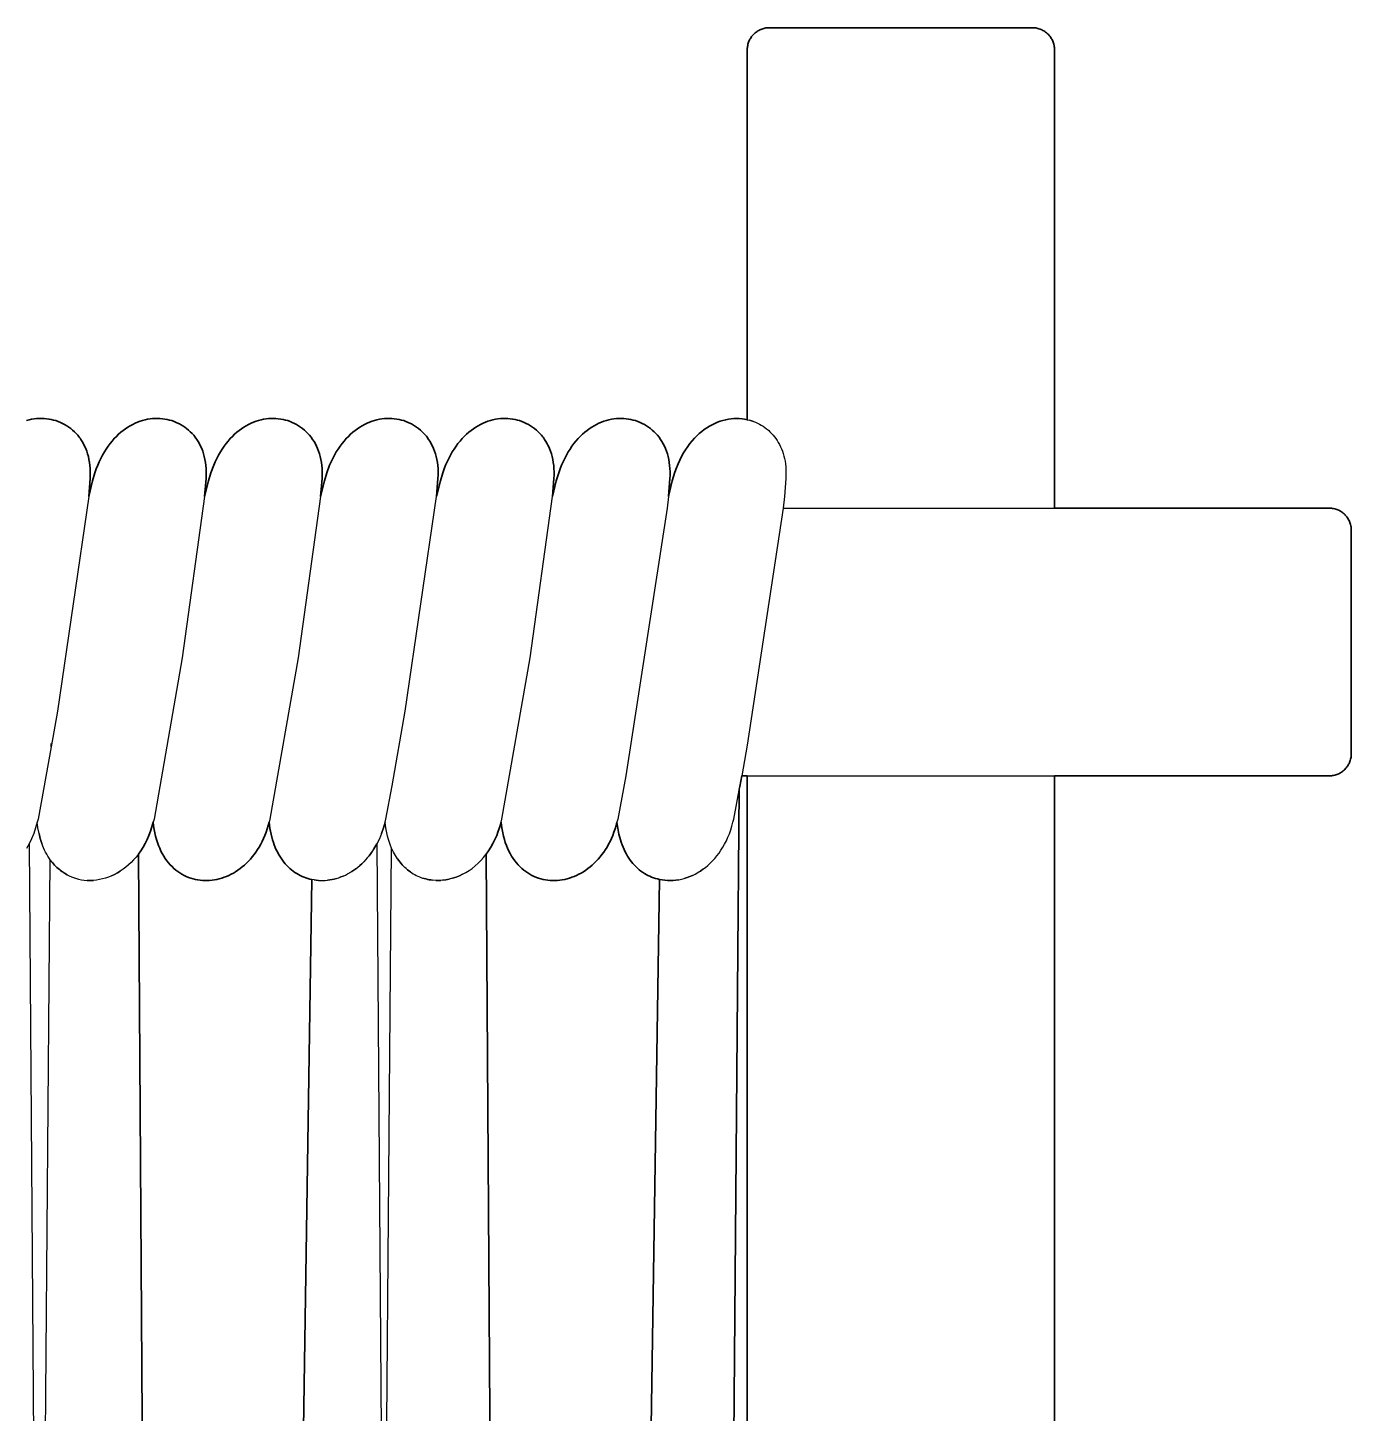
# Model space of a CAD drawing. Header units: millimetres. Extents: x 0 to 1881, y -1115 to 723.
# Drawn here: x 631.2 to 703.5, y -466.6 to -390.8 of the extents above; entities that cross this region are included whole.
import ezdxf

# ---------------------------------------------------------------- set-up
doc = ezdxf.new("R2010")
doc.units = ezdxf.units.MM
doc.layers.add('Blocks', color=7, linetype='Continuous')
doc.layers.add('Blocks$Inner', color=7, linetype='Continuous', lineweight=25, true_color=0x007f00)
doc.layers.add('Blocks$Outline', color=7, linetype='Continuous', lineweight=35, true_color=0xff3f3f)

# ---------------------------------------------------------------- blocks, each defined once
blk = doc.blocks.new('PK4 Lounge Chair Back')
at = {"layer": 'Blocks$Inner'}
for p, q in [((632.444, 684.858), (632.446, 685.033)), ((687.311, 245.103), (687.311, 683.267)), ((644.255, 680.366), (644.361, 680.74))]:
    blk.add_line(p, q, dxfattribs=at)
for points in [[(687.286, 723.216), (687.286, 723.217), (687.286, 723.219), (687.285, 723.22), (687.285, 723.221), (687.285, 723.223), (687.284, 723.225), (687.284, 723.227), (687.284, 723.227), (687.283, 723.229), (687.283, 723.232), (687.282, 723.234), (687.282, 723.236), (687.281, 723.238), (687.281, 723.238), (687.281, 723.239), (687.281, 723.24), (687.28, 723.242), (687.28, 723.244), (687.28, 723.245), (687.273, 723.274), (687.256, 723.331), (687.237, 723.387), (687.215, 723.442), (687.191, 723.495), (687.164, 723.548), (687.135, 723.598), (687.104, 723.647), (687.07, 723.694), (687.034, 723.74), (686.996, 723.784), (686.956, 723.826), (686.914, 723.866), (686.87, 723.904), (686.825, 723.94), (686.777, 723.974), (686.728, 724.005), (686.678, 724.034), (686.625, 724.061), (686.572, 724.085), (686.517, 724.107), (686.461, 724.126), (686.404, 724.143), (686.346, 724.156), (686.286, 724.167), (686.226, 724.175), (686.165, 724.179), (686.103, 724.181), (671.714, 724.181), (671.652, 724.179), (671.591, 724.175), (671.531, 724.167), (671.472, 724.156), (671.413, 724.143), (671.356, 724.126), (671.3, 724.107), (671.245, 724.085), (671.192, 724.061), (671.14, 724.035), (671.089, 724.005), (671.04, 723.974), (670.993, 723.94), (670.947, 723.904), (670.903, 723.866), (670.861, 723.826), (670.821, 723.784), (670.783, 723.74), (670.747, 723.694), (670.713, 723.647), (670.682, 723.598), (670.653, 723.548), (670.626, 723.495), (670.601, 723.442), (670.58, 723.387), (670.561, 723.331), (670.545, 723.274), (670.531, 723.216), (670.52, 723.156), (670.513, 723.096), (670.508, 723.035), (670.506, 722.973), (670.506, 702.746), (670.621, 702.718), (670.735, 702.685), (670.847, 702.647), (670.957, 702.604), (671.065, 702.556), (671.171, 702.503), (671.274, 702.446), (671.375, 702.383), (671.473, 702.316), (671.568, 702.244), (671.66, 702.167), (671.749, 702.085), (671.834, 701.999), (671.916, 701.908), (671.995, 701.813), (672.069, 701.713), (672.14, 701.609), (672.206, 701.499), (672.269, 701.386)], [(672.471, 697.911), (687.311, 697.911), (687.311, 722.973), (687.309, 723.035), (687.305, 723.096), (687.297, 723.156), (687.286, 723.216), (687.286, 723.218), (687.286, 723.219)], [(634.491, 698.55), (634.571, 699.527), (634.579, 699.712), (634.58, 699.893), (634.573, 700.069), (634.558, 700.24), (634.537, 700.406), (634.508, 700.568), (634.473, 700.724), (634.432, 700.874), (634.384, 701.02), (634.33, 701.161), (634.27, 701.296), (634.205, 701.426), (634.134, 701.55), (634.097, 701.61), (634.058, 701.669), (634.018, 701.726), (633.977, 701.782), (633.935, 701.837), (633.892, 701.89), (633.802, 701.993), (633.707, 702.089), (633.609, 702.18), (633.506, 702.265), (633.4, 702.344), (633.29, 702.417), (633.177, 702.484), (633.061, 702.545), (632.942, 702.6), (632.82, 702.649), (632.696, 702.692), (632.57, 702.728), (632.442, 702.758), (632.312, 702.782), (632.181, 702.8), (632.048, 702.81), (631.914, 702.815), (631.779, 702.812), (631.643, 702.803), (631.507, 702.788), (631.371, 702.765), (631.234, 702.736), (631.098, 702.7)], [(640.831, 698.55), (640.912, 699.527), (640.92, 699.712), (640.921, 699.893), (640.913, 700.069), (640.899, 700.24), (640.878, 700.406), (640.849, 700.568), (640.814, 700.724), (640.773, 700.874), (640.725, 701.02), (640.671, 701.161), (640.611, 701.296), (640.546, 701.426), (640.475, 701.55), (640.399, 701.669), (640.359, 701.726), (640.318, 701.782), (640.276, 701.837), (640.233, 701.89), (640.142, 701.993), (640.048, 702.089), (639.95, 702.18), (639.847, 702.265), (639.741, 702.344), (639.631, 702.417), (639.518, 702.484), (639.46, 702.515), (639.401, 702.545), (639.283, 702.6), (639.161, 702.649), (639.037, 702.692), (638.912, 702.728), (638.783, 702.758), (638.653, 702.782), (638.522, 702.8), (638.389, 702.81), (638.255, 702.815), (638.12, 702.812), (637.984, 702.803), (637.848, 702.788), (637.712, 702.765), (637.575, 702.736), (637.439, 702.7), (637.303, 702.657), (637.167, 702.607), (637.033, 702.55), (636.899, 702.486), (636.767, 702.414), (636.636, 702.336), (636.507, 702.25), (636.379, 702.157), (636.254, 702.056), (636.13, 701.948), (636.01, 701.833), (635.892, 701.71), (635.777, 701.579), (635.665, 701.441), (635.556, 701.295), (635.451, 701.141), (635.35, 700.979), (635.252, 700.81), (635.159, 700.632), (635.071, 700.447), (634.987, 700.253), (634.907, 700.052), (634.833, 699.842), (634.701, 699.397), (634.491, 698.55), (632.782, 686.81), (632.444, 684.858), (631.724, 680.892), (631.679, 680.74), (631.589, 680.419), (631.483, 680.115)], [(647.172, 698.55), (647.253, 699.527), (647.261, 699.712), (647.262, 699.893), (647.254, 700.069), (647.24, 700.24), (647.219, 700.406), (647.19, 700.568), (647.155, 700.724), (647.113, 700.874), (647.066, 701.02), (647.012, 701.161), (646.952, 701.296), (646.887, 701.426), (646.816, 701.55), (646.74, 701.669), (646.659, 701.782), (646.574, 701.89), (646.484, 701.993), (646.389, 702.089), (646.29, 702.18), (646.188, 702.265), (646.081, 702.344), (645.972, 702.417), (645.859, 702.484), (645.743, 702.545), (645.624, 702.6), (645.502, 702.649), (645.378, 702.692), (645.252, 702.728), (645.124, 702.758), (644.994, 702.782), (644.862, 702.8), (644.73, 702.81), (644.596, 702.815), (644.461, 702.812), (644.325, 702.803), (644.189, 702.788), (644.053, 702.765), (643.916, 702.736), (643.78, 702.7), (643.644, 702.657), (643.509, 702.607), (643.374, 702.55), (643.24, 702.486), (643.108, 702.414), (642.977, 702.336), (642.847, 702.25), (642.72, 702.157), (642.595, 702.056), (642.471, 701.948), (642.35, 701.833), (642.233, 701.71), (642.118, 701.579), (642.006, 701.441), (641.897, 701.295), (641.792, 701.141), (641.691, 700.979), (641.593, 700.81), (641.5, 700.632), (641.412, 700.447), (641.328, 700.253), (641.174, 699.842), (641.042, 699.397), (640.831, 698.55), (639.605, 689.716), (638.065, 680.892), (638.02, 680.74)], [(650.506, 680.115), (650.612, 680.419), (650.702, 680.74), (650.747, 680.892), (651.087, 682.728), (651.804, 686.81), (653.513, 698.55), (653.594, 699.527), (653.602, 699.712), (653.602, 699.893), (653.595, 700.069), (653.581, 700.24), (653.559, 700.406), (653.531, 700.568), (653.496, 700.724), (653.454, 700.874), (653.407, 701.02), (653.353, 701.161), (653.293, 701.296), (653.227, 701.426), (653.157, 701.55), (653.081, 701.669), (653, 701.782), (652.958, 701.837), (652.914, 701.89), (652.824, 701.993), (652.73, 702.089), (652.631, 702.18), (652.529, 702.265), (652.422, 702.344), (652.312, 702.417), (652.2, 702.484), (652.142, 702.515), (652.083, 702.545), (651.965, 702.6), (651.843, 702.649), (651.719, 702.692), (651.593, 702.728), (651.465, 702.758), (651.335, 702.782), (651.203, 702.8), (651.07, 702.81), (650.936, 702.815), (650.802, 702.812), (650.666, 702.803), (650.53, 702.788), (650.393, 702.765), (650.257, 702.736), (650.121, 702.7), (649.985, 702.657), (649.849, 702.607), (649.715, 702.55), (649.581, 702.486), (649.449, 702.414), (649.318, 702.336), (649.188, 702.25), (649.061, 702.157), (648.935, 702.056), (648.812, 701.948), (648.691, 701.833), (648.574, 701.71), (648.458, 701.579), (648.347, 701.441), (648.238, 701.295), (648.133, 701.141), (648.032, 700.979), (647.934, 700.81), (647.841, 700.632), (647.752, 700.447), (647.668, 700.253), (647.515, 699.842), (647.382, 699.397), (647.172, 698.55), (645.946, 689.716), (644.406, 680.892), (644.361, 680.74), (644.405, 680.399), (644.466, 680.076), (644.545, 679.774)], [(657.042, 680.74), (657.088, 680.892), (658.628, 689.716), (659.854, 698.55), (659.935, 699.527), (659.943, 699.712), (659.943, 699.893), (659.936, 700.069), (659.922, 700.24), (659.9, 700.406), (659.872, 700.568), (659.837, 700.724), (659.795, 700.874), (659.747, 701.02), (659.694, 701.161), (659.634, 701.296), (659.602, 701.361), (659.568, 701.426), (659.498, 701.55), (659.46, 701.61), (659.422, 701.669), (659.382, 701.726), (659.341, 701.782), (659.299, 701.837), (659.255, 701.89), (659.165, 701.993), (659.071, 702.089), (658.972, 702.18), (658.87, 702.265), (658.763, 702.344), (658.653, 702.417), (658.54, 702.484), (658.424, 702.545), (658.305, 702.6), (658.184, 702.649), (658.06, 702.692), (657.934, 702.728), (657.806, 702.758), (657.676, 702.782), (657.544, 702.8), (657.411, 702.81), (657.277, 702.815), (657.142, 702.812), (657.007, 702.803), (656.871, 702.788), (656.734, 702.765), (656.598, 702.736), (656.461, 702.7), (656.326, 702.657), (656.19, 702.607), (656.056, 702.55), (655.922, 702.486), (655.789, 702.414), (655.659, 702.336), (655.529, 702.25), (655.402, 702.157), (655.276, 702.056), (655.153, 701.948), (655.032, 701.833), (654.914, 701.71), (654.799, 701.579), (654.687, 701.441), (654.579, 701.295), (654.474, 701.141), (654.372, 700.979), (654.275, 700.81), (654.182, 700.632), (654.093, 700.447), (654.009, 700.253), (653.93, 700.052), (653.856, 699.842), (653.723, 699.397), (653.513, 698.55)], [(666.195, 698.55), (666.276, 699.527), (666.284, 699.712), (666.284, 699.893), (666.277, 700.069), (666.263, 700.24), (666.241, 700.406), (666.213, 700.568), (666.178, 700.724), (666.136, 700.874), (666.088, 701.02), (666.035, 701.161), (665.975, 701.296), (665.909, 701.426), (665.839, 701.55), (665.763, 701.669), (665.682, 701.782), (665.596, 701.89), (665.506, 701.993), (665.412, 702.089), (665.313, 702.18), (665.21, 702.265), (665.104, 702.344), (664.994, 702.417), (664.881, 702.484), (664.765, 702.545), (664.646, 702.6), (664.525, 702.649), (664.401, 702.692), (664.275, 702.728), (664.146, 702.758), (664.016, 702.782), (663.885, 702.8), (663.752, 702.81), (663.618, 702.815), (663.483, 702.812), (663.348, 702.803), (663.212, 702.788), (663.075, 702.765), (662.939, 702.736), (662.802, 702.7), (662.666, 702.657), (662.531, 702.607), (662.396, 702.55), (662.263, 702.486), (662.13, 702.414), (661.999, 702.336), (661.87, 702.25), (661.743, 702.157), (661.617, 702.056), (661.494, 701.948), (661.373, 701.833), (661.255, 701.71), (661.14, 701.579), (661.028, 701.441), (660.919, 701.295), (660.814, 701.141), (660.713, 700.979), (660.616, 700.81), (660.523, 700.632), (660.434, 700.447), (660.35, 700.253), (660.271, 700.052), (660.197, 699.842), (660.064, 699.397), (659.854, 698.55)], [(670.506, 702.746), (670.364, 702.772), (670.22, 702.792), (670.073, 702.803), (669.926, 702.807), (669.777, 702.802), (669.628, 702.79), (669.479, 702.769), (669.329, 702.741), (669.179, 702.704), (669.03, 702.659), (668.881, 702.605), (668.733, 702.543), (668.586, 702.472), (668.441, 702.393), (668.298, 702.305), (668.156, 702.208), (668.017, 702.102), (667.881, 701.987), (667.747, 701.863), (667.617, 701.73), (667.49, 701.589), (667.367, 701.437), (667.248, 701.276), (667.133, 701.106), (667.023, 700.927), (666.918, 700.738), (666.818, 700.539), (666.724, 700.33), (666.635, 700.112), (666.552, 699.884), (666.475, 699.646), (666.405, 699.397), (666.195, 698.55), (666.13, 697.911), (663.866, 683.267), (663.429, 680.892), (663.383, 680.74), (663.333, 680.55), (663.277, 680.366), (663.216, 680.187), (663.15, 680.014), (663.079, 679.846)], [(670.847, 702.647), (670.735, 702.685), (670.621, 702.718)], [(671.995, 701.813), (672.069, 701.713), (672.14, 701.609), (672.206, 701.5), (672.269, 701.386), (672.327, 701.268), (672.38, 701.146), (672.428, 701.02), (672.472, 700.889), (672.51, 700.754), (672.543, 700.615), (672.571, 700.472), (672.593, 700.324), (672.61, 700.173), (672.621, 700.017), (672.625, 699.858), (672.624, 699.694), (672.616, 699.527), (672.536, 698.55), (672.471, 697.911), (670.506, 684.954), (670.207, 683.267)], [(666.76, 677.589), (666.607, 677.567), (666.455, 677.552), (666.303, 677.546), (666.151, 677.548), (666.001, 677.558), (665.851, 677.577), (665.703, 677.604), (665.851, 677.577), (666.001, 677.558), (666.151, 677.548), (666.303, 677.546), (666.455, 677.552), (666.608, 677.567), (666.76, 677.589), (666.912, 677.62), (667.064, 677.659), (667.214, 677.706), (667.364, 677.761), (667.512, 677.825), (667.658, 677.896), (667.803, 677.975), (667.944, 678.063), (668.084, 678.158), (668.221, 678.261), (668.354, 678.372), (668.484, 678.491), (668.61, 678.618), (668.732, 678.753), (668.849, 678.895), (668.962, 679.045), (669.07, 679.203), (669.173, 679.369), (669.271, 679.542), (669.363, 679.723), (669.448, 679.911), (669.527, 680.107), (669.6, 680.311), (669.666, 680.522), (669.724, 680.74), (669.77, 680.892), (670.101, 682.685), (670.207, 683.267), (687.311, 683.267), (702.332, 683.267), (702.394, 683.269), (702.455, 683.273), (702.515, 683.281), (702.545, 683.286), (702.575, 683.292), (702.633, 683.305), (702.69, 683.322), (702.746, 683.341), (702.801, 683.362), (702.854, 683.387), (702.907, 683.413), (702.957, 683.443), (703.006, 683.474), (703.054, 683.508), (703.077, 683.526), (703.099, 683.544), (703.143, 683.582), (703.185, 683.622), (703.225, 683.664), (703.263, 683.708), (703.299, 683.753), (703.333, 683.801), (703.364, 683.85), (703.393, 683.9), (703.42, 683.952), (703.433, 683.979), (703.444, 684.006), (703.466, 684.061), (703.485, 684.117), (703.502, 684.174), (703.515, 684.232), (703.526, 684.292), (703.534, 684.352), (703.538, 684.413), (703.54, 684.475), (703.54, 696.704), (703.538, 696.766), (703.534, 696.827), (703.526, 696.887), (703.521, 696.917), (703.515, 696.946), (703.501, 697.005), (703.485, 697.062), (703.466, 697.118), (703.445, 697.173), (703.42, 697.226), (703.414, 697.239), (703.407, 697.253), (703.405, 697.255), (703.405, 697.257), (703.404, 697.259), (703.403, 697.261), (703.401, 697.264), (703.4, 697.265), (703.399, 697.268), (703.398, 697.27), (703.397, 697.272), (703.395, 697.275), (703.393, 697.278), (703.364, 697.329), (703.333, 697.378), (703.299, 697.425), (703.263, 697.471), (703.225, 697.515), (703.205, 697.536), (703.185, 697.557), (703.143, 697.597), (703.099, 697.635), (703.077, 697.653), (703.054, 697.671), (703.006, 697.705), (702.957, 697.736), (702.906, 697.765), (702.854, 697.792), (702.801, 697.816), (702.746, 697.838), (702.69, 697.857), (702.633, 697.873), (702.575, 697.887), (702.515, 697.897), (702.455, 697.905), (702.394, 697.91), (702.332, 697.911), (687.311, 697.911)], [(670.506, 683.267), (670.506, 381.577), (670.506, 381.396), (670.506, 359.599), (670.506, 245.103), (669.596, 245.103), (669.533, 245.103), (668.995, 237.959), (668.6, 234.813), (668.12, 232.076)], [(667.144, 271.84), (666.27, 274.539), (665.476, 276.687), (666.858, 359.599), (667.009, 368.658), (667.221, 381.396), (667.224, 381.577), (667.954, 425.42), (670.074, 682.55)], [(632.507, 678.53), (632.628, 678.392), (632.755, 678.265), (632.82, 678.205), (632.887, 678.148), (632.954, 678.094), (633.024, 678.042), (633.094, 677.993), (633.165, 677.947), (633.311, 677.861), (633.165, 677.947), (633.024, 678.042), (632.887, 678.148), (632.755, 678.265), (632.628, 678.392), (632.507, 678.53), (632.392, 678.678), (632.325, 678.775), (632.259, 678.877), (632.197, 678.983), (632.137, 679.093), (632.08, 679.207), (632.027, 679.325), (631.929, 679.574), (631.845, 679.84), (631.775, 680.123), (631.719, 680.423), (631.679, 680.74), (631.589, 680.419), (631.483, 680.115), (631.363, 679.828), (631.229, 679.557), (631.084, 679.304)], [(639.259, 678.118), (639.154, 678.207), (639.052, 678.303), (638.953, 678.405), (638.858, 678.514), (638.767, 678.629), (638.68, 678.751), (638.597, 678.88), (638.519, 679.015), (638.445, 679.158), (638.376, 679.306), (638.312, 679.462), (638.253, 679.624), (638.2, 679.793), (638.152, 679.969), (638.109, 680.151), (638.073, 680.341), (638.043, 680.537), (638.02, 680.74), (637.95, 680.484), (637.87, 680.239), (637.782, 680.005), (637.683, 679.781), (637.577, 679.567), (637.462, 679.364), (637.339, 679.171), (637.21, 678.989), (637.083, 678.827), (636.95, 678.675), (636.813, 678.533)], [(638.043, 680.537), (638.073, 680.341), (638.11, 680.151), (638.151, 679.969)], [(645.408, 678.285), (645.495, 678.204), (645.584, 678.128), (645.495, 678.204), (645.408, 678.285), (645.323, 678.371), (645.241, 678.461), (645.162, 678.557), (645.085, 678.656), (645.012, 678.761), (644.941, 678.871), (644.874, 678.985), (644.811, 679.105), (644.75, 679.229), (644.693, 679.358), (644.64, 679.492), (644.591, 679.631), (644.545, 679.774), (644.466, 680.077), (644.405, 680.398), (644.361, 680.74), (644.31, 680.55), (644.254, 680.366), (644.193, 680.187), (644.127, 680.014), (644.056, 679.846), (643.98, 679.684), (643.9, 679.528), (643.815, 679.378), (643.726, 679.233), (643.633, 679.094), (643.537, 678.961), (643.436, 678.834), (643.333, 678.713), (643.226, 678.598), (643.116, 678.488), (643.004, 678.384), (642.889, 678.287), (642.771, 678.195), (642.651, 678.109), (642.529, 678.029), (642.405, 677.955), (642.279, 677.887), (642.152, 677.826), (642.024, 677.77), (641.894, 677.72), (641.764, 677.677), (641.633, 677.639), (641.502, 677.608), (641.37, 677.583), (641.238, 677.564), (641.106, 677.551), (640.974, 677.544), (640.842, 677.544), (640.712, 677.55), (640.581, 677.562), (640.453, 677.581), (640.325, 677.606), (640.198, 677.637), (640.074, 677.675), (639.951, 677.719), (639.829, 677.769), (639.71, 677.826), (639.594, 677.889), (639.479, 677.959), (639.368, 678.035), (639.26, 678.118), (639.154, 678.207), (639.052, 678.303), (638.953, 678.405), (638.858, 678.514), (638.767, 678.629), (638.68, 678.751), (638.597, 678.88), (638.518, 679.016), (638.445, 679.158)], [(651.266, 678.907), (651.157, 679.102), (651.058, 679.31), (650.994, 679.465), (650.935, 679.627), (650.881, 679.795), (650.833, 679.97), (650.791, 680.152), (650.755, 680.341), (650.725, 680.537), (650.702, 680.74), (650.612, 680.419), (650.506, 680.115), (650.386, 679.828), (650.252, 679.557), (650.173, 679.415), (650.091, 679.279), (649.916, 679.021), (649.824, 678.899), (649.729, 678.783), (649.631, 678.672), (649.53, 678.566), (649.427, 678.465), (649.321, 678.369)], [(658.282, 678.118), (658.177, 678.207), (658.075, 678.303), (657.976, 678.405), (657.881, 678.514), (657.79, 678.629), (657.703, 678.751), (657.62, 678.88), (657.541, 679.015), (657.467, 679.158), (657.398, 679.306), (657.334, 679.462), (657.276, 679.624), (657.222, 679.793), (657.174, 679.969), (657.132, 680.151), (657.096, 680.341), (657.066, 680.537), (657.042, 680.74), (656.973, 680.484), (656.893, 680.239), (656.804, 680.005), (656.706, 679.781), (656.599, 679.567), (656.484, 679.364), (656.362, 679.171), (656.232, 678.989), (658.173, 381.577)], [(657.066, 680.537), (657.096, 680.341), (657.132, 680.151), (657.174, 679.969)], [(663.567, 679.778), (663.612, 679.635), (663.661, 679.497), (663.714, 679.363), (663.77, 679.234), (663.83, 679.111), (663.77, 679.234), (663.714, 679.363), (663.661, 679.497), (663.567, 679.778), (663.489, 680.079), (663.427, 680.4), (663.383, 680.74), (663.333, 680.55), (663.277, 680.366), (663.216, 680.187), (663.15, 680.014)], [(631.775, 680.123), (631.845, 679.84), (631.929, 679.574)], [(643.815, 679.378), (643.9, 679.528), (643.98, 679.684), (644.056, 679.846)], [(662.838, 679.378), (662.922, 679.528), (663.003, 679.684), (663.079, 679.846), (663.003, 679.684), (662.923, 679.528), (662.838, 679.378), (662.749, 679.233), (662.656, 679.094), (662.559, 678.961), (662.459, 678.834), (662.356, 678.713), (662.249, 678.598), (662.139, 678.488), (662.026, 678.384), (661.911, 678.287), (661.793, 678.195), (661.673, 678.109), (661.552, 678.029), (661.428, 677.955), (661.302, 677.887), (661.175, 677.826), (661.047, 677.77), (660.917, 677.72)], [(631.229, 679.557), (631.774, 604.492), (632.392, 678.678), (632.325, 678.776), (632.259, 678.877)], [(639.294, 359.599), (639.151, 381.577), (637.21, 678.989)], [(649.729, 678.783), (649.824, 678.899), (649.916, 679.021), (650.005, 679.147), (650.091, 679.279), (650.252, 679.557), (650.628, 627.723), (648.932, 424.514), (648.216, 381.577), (647.85, 359.599), (646.439, 274.912)], [(642.889, 678.287), (643.004, 678.384), (643.116, 678.488), (643.226, 678.598), (643.333, 678.713), (643.437, 678.834), (643.537, 678.961)], [(656.603, 245.103), (652.592, 359.599), (652.555, 362.011), (652.421, 380.49), (652.413, 381.577), (650.628, 627.723), (651.058, 679.31)], [(651.855, 678.195), (651.93, 678.132), (652.006, 678.073), (652.083, 678.016), (652.006, 678.072), (651.93, 678.132), (651.855, 678.195), (651.783, 678.261), (651.711, 678.33), (651.642, 678.403), (651.575, 678.478), (651.509, 678.558), (651.445, 678.64), (651.383, 678.726), (651.266, 678.907), (651.211, 679.003), (651.158, 679.102)], [(654.942, 677.884), (655.119, 677.981), (655.292, 678.089), (655.462, 678.21), (655.627, 678.342), (655.787, 678.486), (655.942, 678.642), (656.09, 678.809), (656.232, 678.989)], [(660.524, 677.608), (660.656, 677.639), (660.787, 677.677), (660.917, 677.72), (660.787, 677.677), (660.656, 677.639), (660.524, 677.608), (660.392, 677.583), (660.26, 677.564), (660.128, 677.551), (659.996, 677.544), (659.865, 677.544), (659.734, 677.55), (659.604, 677.562), (659.475, 677.581), (659.348, 677.606), (659.221, 677.637), (659.096, 677.675), (658.973, 677.719), (658.852, 677.769), (658.733, 677.826), (658.616, 677.889), (658.502, 677.959), (658.391, 678.035), (658.282, 678.118), (658.177, 678.207), (658.075, 678.303), (657.976, 678.405), (657.881, 678.514), (657.789, 678.629), (657.703, 678.751), (657.62, 678.88), (657.541, 679.016)], [(664.423, 678.292), (664.51, 678.212), (664.599, 678.135), (664.51, 678.212), (664.423, 678.292), (664.339, 678.378), (664.258, 678.468), (664.179, 678.564), (664.103, 678.664), (664.03, 678.768), (663.96, 678.878), (663.894, 678.992), (663.83, 679.111)], [(637.083, 678.827), (636.95, 678.675), (636.813, 678.533), (636.671, 678.399), (636.525, 678.276), (636.375, 678.162), (636.221, 678.057), (636.065, 677.962), (635.906, 677.877), (635.745, 677.802), (635.581, 677.736), (635.416, 677.68), (635.25, 677.634), (635.084, 677.598), (634.917, 677.571), (634.75, 677.555), (634.583, 677.548), (634.417, 677.552)], [(642.529, 678.029), (642.651, 678.109), (642.771, 678.195)], [(648.408, 677.79), (648.527, 677.844), (648.645, 677.903), (648.762, 677.968), (648.877, 678.038), (648.991, 678.113), (649.103, 678.193), (648.991, 678.113), (648.878, 678.038), (648.762, 677.968)], [(649.103, 678.193), (649.213, 678.278), (649.321, 678.369), (649.427, 678.465), (649.53, 678.566)], [(651.383, 678.726), (651.509, 678.558), (651.575, 678.479), (651.642, 678.403), (651.783, 678.261)], [(661.552, 678.029), (661.674, 678.109), (661.794, 678.195), (661.911, 678.287), (662.026, 678.384), (662.139, 678.488), (662.249, 678.598), (662.356, 678.713)], [(664.179, 678.564), (664.258, 678.469), (664.339, 678.378)], [(664.69, 678.064), (664.784, 677.997), (664.879, 677.935), (664.784, 677.997), (664.69, 678.064), (664.599, 678.135)], [(668.084, 678.158), (667.944, 678.063), (667.803, 677.976)], [(633.311, 677.861), (633.46, 677.786), (633.614, 677.722), (633.77, 677.667), (633.929, 677.623), (634.09, 677.589), (634.253, 677.566), (634.417, 677.552), (634.583, 677.548), (634.75, 677.555)], [(633.614, 677.722), (633.691, 677.693), (633.77, 677.667)], [(635.745, 677.802), (635.906, 677.877), (636.065, 677.962), (636.221, 678.057)], [(639.151, 381.577), (642.303, 381.577), (643.135, 443.355), (646.695, 677.6)], [(639.829, 677.769), (639.951, 677.719), (640.074, 677.675)], [(640.974, 677.544), (641.105, 677.551), (641.238, 677.564), (641.37, 677.583)], [(641.502, 677.608), (641.633, 677.639), (641.764, 677.677), (641.894, 677.72)], [(646.815, 677.578), (646.936, 677.562), (647.058, 677.551), (646.936, 677.562), (646.815, 677.578), (646.695, 677.6), (646.587, 677.625), (646.479, 677.654), (646.373, 677.688), (646.269, 677.727), (646.166, 677.77), (646.064, 677.818), (645.964, 677.871), (645.866, 677.928), (645.77, 677.99), (645.676, 678.057), (645.584, 678.128)], [(646.064, 677.818), (646.166, 677.77), (646.269, 677.727)], [(647.058, 677.551), (647.181, 677.546), (647.304, 677.546), (647.427, 677.551), (647.551, 677.562), (647.674, 677.579), (647.798, 677.601), (647.921, 677.628), (648.043, 677.66), (647.921, 677.628), (647.798, 677.601), (647.674, 677.579), (647.551, 677.562)], [(648.043, 677.66), (648.166, 677.698), (648.287, 677.742), (648.408, 677.79), (648.287, 677.742), (648.165, 677.698)], [(652.083, 678.016), (652.162, 677.963), (652.242, 677.913), (652.324, 677.867), (652.407, 677.823), (652.49, 677.783), (652.575, 677.746), (652.661, 677.712), (652.748, 677.682), (652.836, 677.654), (652.924, 677.63), (653.013, 677.609), (653.103, 677.591), (653.194, 677.576), (653.285, 677.565)], [(652.242, 677.913), (652.324, 677.867), (652.406, 677.823)], [(653.839, 677.56), (654.025, 677.584), (654.211, 677.619), (654.025, 677.583), (653.932, 677.57), (653.839, 677.56), (653.746, 677.553), (653.653, 677.549), (653.469, 677.551), (653.285, 677.565), (653.194, 677.576), (653.103, 677.591), (652.924, 677.63), (652.748, 677.682)], [(653.469, 677.551), (653.653, 677.549), (653.746, 677.553)], [(654.396, 677.667), (654.58, 677.728), (654.762, 677.8), (654.942, 677.884), (654.763, 677.8), (654.58, 677.727), (654.396, 677.667), (654.211, 677.619)], [(658.502, 677.959), (658.616, 677.889), (658.733, 677.826)], [(658.852, 677.769), (658.973, 677.719), (659.096, 677.675)], [(659.996, 677.544), (660.128, 677.551), (660.26, 677.564), (660.392, 677.583)], [(661.312, 381.577), (662.157, 444.261), (665.703, 677.604), (665.595, 677.629), (665.489, 677.659), (665.383, 677.694), (665.279, 677.733), (665.177, 677.776), (665.076, 677.825), (664.976, 677.877), (664.879, 677.935)], [(665.177, 677.776), (665.279, 677.733), (665.383, 677.694)], [(667.512, 677.825), (667.364, 677.762), (667.214, 677.706), (667.064, 677.659)]]:
    blk.add_lwpolyline(points, dxfattribs=at)
at = {"layer": 'Blocks$Outline'}
for points in [[(687.285, 723.219), (687.285, 723.22), (687.285, 723.221), (687.285, 723.223), (687.284, 723.225), (687.284, 723.227), (687.284, 723.227), (687.283, 723.229), (687.283, 723.232), (687.282, 723.234), (687.282, 723.236), (687.281, 723.238), (687.281, 723.238), (687.281, 723.239), (687.281, 723.24), (687.28, 723.242), (687.28, 723.244), (687.28, 723.245), (687.273, 723.274), (687.256, 723.331), (687.237, 723.387), (687.215, 723.442), (687.191, 723.495), (687.164, 723.548), (687.135, 723.598), (687.104, 723.647), (687.07, 723.694), (687.034, 723.74), (686.996, 723.784), (686.956, 723.826), (686.914, 723.866), (686.87, 723.904), (686.825, 723.94), (686.777, 723.974), (686.728, 724.005), (686.678, 724.034), (686.625, 724.061), (686.572, 724.085), (686.517, 724.107), (686.461, 724.126), (686.404, 724.143), (686.346, 724.156), (686.286, 724.167), (686.226, 724.175), (686.165, 724.179), (686.103, 724.181), (671.714, 724.181), (671.652, 724.179), (671.591, 724.175), (671.531, 724.167), (671.472, 724.156), (671.413, 724.143), (671.356, 724.126), (671.3, 724.107), (671.245, 724.085), (671.192, 724.061), (671.14, 724.035), (671.089, 724.005), (671.04, 723.974), (670.993, 723.94), (670.947, 723.904), (670.903, 723.866), (670.861, 723.826), (670.821, 723.784), (670.783, 723.74), (670.747, 723.694), (670.713, 723.647), (670.682, 723.598), (670.653, 723.548), (670.626, 723.495), (670.601, 723.442), (670.58, 723.387), (670.561, 723.331), (670.545, 723.274), (670.531, 723.216), (670.52, 723.156), (670.513, 723.096), (670.508, 723.035), (670.506, 722.973), (670.506, 702.746)], [(687.311, 697.911), (687.311, 722.973), (687.309, 723.035), (687.305, 723.096), (687.297, 723.156), (687.286, 723.216), (687.286, 723.218), (687.285, 723.219)], [(634.491, 698.55), (634.571, 699.527), (634.579, 699.712), (634.58, 699.893), (634.573, 700.069), (634.558, 700.24), (634.537, 700.406), (634.508, 700.568), (634.473, 700.724), (634.432, 700.874), (634.384, 701.02), (634.33, 701.161), (634.27, 701.296), (634.205, 701.426), (634.134, 701.55), (634.097, 701.61), (634.058, 701.669), (634.018, 701.726), (633.977, 701.782), (633.935, 701.837), (633.892, 701.89), (633.802, 701.993), (633.707, 702.089), (633.609, 702.18), (633.506, 702.265), (633.4, 702.344), (633.29, 702.417), (633.177, 702.484), (633.061, 702.545), (632.942, 702.6), (632.82, 702.649), (632.696, 702.692), (632.57, 702.728), (632.442, 702.758), (632.312, 702.782), (632.181, 702.8), (632.048, 702.81), (631.914, 702.815), (631.779, 702.812), (631.643, 702.803), (631.507, 702.788), (631.371, 702.765), (631.234, 702.736), (631.098, 702.7)], [(640.831, 698.55), (640.912, 699.527), (640.92, 699.712), (640.921, 699.893), (640.913, 700.069), (640.899, 700.24), (640.878, 700.406), (640.849, 700.568), (640.814, 700.724), (640.773, 700.874), (640.725, 701.02), (640.671, 701.161), (640.611, 701.296), (640.546, 701.426), (640.475, 701.55), (640.399, 701.669), (640.359, 701.726), (640.318, 701.782), (640.276, 701.837), (640.233, 701.89), (640.142, 701.993), (640.048, 702.089), (639.95, 702.18), (639.847, 702.265), (639.741, 702.344), (639.631, 702.417), (639.518, 702.484), (639.46, 702.515), (639.401, 702.545), (639.283, 702.6), (639.161, 702.649), (639.037, 702.692), (638.912, 702.728), (638.783, 702.758), (638.653, 702.782), (638.522, 702.8), (638.389, 702.81), (638.255, 702.815), (638.12, 702.812), (637.984, 702.803), (637.848, 702.788), (637.712, 702.765), (637.575, 702.736), (637.439, 702.7), (637.303, 702.657), (637.167, 702.607), (637.033, 702.55), (636.899, 702.486), (636.767, 702.414), (636.636, 702.336), (636.507, 702.25), (636.379, 702.157), (636.254, 702.056), (636.13, 701.948), (636.01, 701.833), (635.892, 701.71), (635.777, 701.579), (635.665, 701.441), (635.556, 701.295), (635.451, 701.141), (635.35, 700.979), (635.252, 700.81), (635.159, 700.632), (635.071, 700.447), (634.987, 700.253), (634.907, 700.052), (634.833, 699.842), (634.701, 699.397), (634.491, 698.55)], [(647.172, 698.55), (647.253, 699.527), (647.261, 699.712), (647.262, 699.893), (647.254, 700.069), (647.24, 700.24), (647.219, 700.406), (647.19, 700.568), (647.155, 700.724), (647.113, 700.874), (647.066, 701.02), (647.012, 701.161), (646.952, 701.296), (646.887, 701.426), (646.816, 701.55), (646.74, 701.669), (646.659, 701.782), (646.574, 701.89), (646.484, 701.993), (646.389, 702.089), (646.29, 702.18), (646.188, 702.265), (646.081, 702.344), (645.972, 702.417), (645.859, 702.484), (645.743, 702.545), (645.624, 702.6), (645.502, 702.649), (645.378, 702.692), (645.252, 702.728), (645.124, 702.758), (644.994, 702.782), (644.862, 702.8), (644.73, 702.81), (644.596, 702.815), (644.461, 702.812), (644.325, 702.803), (644.189, 702.788), (644.053, 702.765), (643.916, 702.736), (643.78, 702.7), (643.644, 702.657), (643.509, 702.607), (643.374, 702.55), (643.24, 702.486), (643.108, 702.414), (642.977, 702.336), (642.847, 702.25), (642.72, 702.157), (642.595, 702.056), (642.471, 701.948), (642.35, 701.833), (642.233, 701.71), (642.118, 701.579), (642.006, 701.441), (641.897, 701.295), (641.792, 701.141), (641.691, 700.979), (641.593, 700.81), (641.5, 700.632), (641.412, 700.447), (641.328, 700.253), (641.174, 699.842), (641.042, 699.397), (640.831, 698.55)], [(653.513, 698.55), (653.594, 699.527), (653.602, 699.712), (653.602, 699.893), (653.595, 700.069), (653.581, 700.24), (653.559, 700.406), (653.531, 700.568), (653.496, 700.724), (653.454, 700.874), (653.407, 701.02), (653.353, 701.161), (653.293, 701.296), (653.227, 701.426), (653.157, 701.55), (653.081, 701.669), (653, 701.782), (652.958, 701.837), (652.914, 701.89), (652.824, 701.993), (652.73, 702.089), (652.631, 702.18), (652.529, 702.265), (652.422, 702.344), (652.312, 702.417), (652.2, 702.484), (652.142, 702.515), (652.083, 702.545), (651.965, 702.6), (651.843, 702.649), (651.719, 702.692), (651.593, 702.728), (651.465, 702.758), (651.335, 702.782), (651.203, 702.8), (651.07, 702.81), (650.936, 702.815), (650.802, 702.812), (650.666, 702.803), (650.53, 702.788), (650.393, 702.765), (650.257, 702.736), (650.121, 702.7), (649.985, 702.657), (649.849, 702.607), (649.715, 702.55), (649.581, 702.486), (649.449, 702.414), (649.318, 702.336), (649.188, 702.25), (649.061, 702.157), (648.935, 702.056), (648.812, 701.948), (648.691, 701.833), (648.574, 701.71), (648.458, 701.579), (648.347, 701.441), (648.238, 701.295), (648.133, 701.141), (648.032, 700.979), (647.934, 700.81), (647.841, 700.632), (647.752, 700.447), (647.668, 700.253), (647.515, 699.842), (647.382, 699.397), (647.172, 698.55)], [(659.854, 698.55), (659.935, 699.527), (659.943, 699.712), (659.943, 699.893), (659.936, 700.069), (659.922, 700.24), (659.9, 700.406), (659.872, 700.568), (659.837, 700.724), (659.795, 700.874), (659.747, 701.02), (659.694, 701.161), (659.634, 701.296), (659.602, 701.361), (659.568, 701.426), (659.498, 701.55), (659.46, 701.61), (659.422, 701.669), (659.382, 701.726), (659.341, 701.782), (659.299, 701.837), (659.255, 701.89), (659.165, 701.993), (659.071, 702.089), (658.972, 702.18), (658.87, 702.265), (658.763, 702.344), (658.653, 702.417), (658.54, 702.484), (658.424, 702.545), (658.305, 702.6), (658.184, 702.649), (658.06, 702.692), (657.934, 702.728), (657.806, 702.758), (657.676, 702.782), (657.544, 702.8), (657.411, 702.81), (657.277, 702.815), (657.142, 702.812), (657.007, 702.803), (656.871, 702.788), (656.734, 702.765), (656.598, 702.736), (656.461, 702.7), (656.326, 702.657), (656.19, 702.607), (656.056, 702.55), (655.922, 702.486), (655.789, 702.414), (655.659, 702.336), (655.529, 702.25), (655.402, 702.157), (655.276, 702.056), (655.153, 701.948), (655.032, 701.833), (654.914, 701.71), (654.799, 701.579), (654.687, 701.441), (654.579, 701.295), (654.474, 701.141), (654.372, 700.979), (654.275, 700.81), (654.182, 700.632), (654.093, 700.447), (654.009, 700.253), (653.93, 700.052), (653.856, 699.842), (653.723, 699.397), (653.513, 698.55)], [(666.195, 698.55), (666.276, 699.527), (666.284, 699.712), (666.284, 699.893), (666.277, 700.069), (666.263, 700.24), (666.241, 700.406), (666.213, 700.568), (666.178, 700.724), (666.136, 700.874), (666.088, 701.02), (666.035, 701.161), (665.975, 701.296), (665.909, 701.426), (665.839, 701.55), (665.763, 701.669), (665.682, 701.782), (665.596, 701.89), (665.506, 701.993), (665.412, 702.089), (665.313, 702.18), (665.21, 702.265), (665.104, 702.344), (664.994, 702.417), (664.881, 702.484), (664.765, 702.545), (664.646, 702.6), (664.525, 702.649), (664.401, 702.692), (664.275, 702.728), (664.146, 702.758), (664.016, 702.782), (663.885, 702.8), (663.752, 702.81), (663.618, 702.815), (663.483, 702.812), (663.348, 702.803), (663.212, 702.788), (663.075, 702.765), (662.939, 702.736), (662.802, 702.7), (662.666, 702.657), (662.531, 702.607), (662.396, 702.55), (662.263, 702.486), (662.13, 702.414), (661.999, 702.336), (661.87, 702.25), (661.743, 702.157), (661.617, 702.056), (661.494, 701.948), (661.373, 701.833), (661.255, 701.71), (661.14, 701.579), (661.028, 701.441), (660.919, 701.295), (660.814, 701.141), (660.713, 700.979), (660.616, 700.81), (660.523, 700.632), (660.434, 700.447), (660.35, 700.253), (660.271, 700.052), (660.197, 699.842), (660.064, 699.397), (659.854, 698.55)], [(670.506, 702.746), (670.364, 702.772), (670.22, 702.792), (670.073, 702.803), (669.926, 702.807), (669.777, 702.802), (669.628, 702.79), (669.479, 702.769), (669.329, 702.741), (669.179, 702.704), (669.03, 702.659), (668.881, 702.605), (668.733, 702.543), (668.586, 702.472), (668.441, 702.393), (668.298, 702.305), (668.156, 702.208), (668.017, 702.102), (667.881, 701.987), (667.747, 701.863), (667.617, 701.73), (667.49, 701.589), (667.367, 701.437), (667.248, 701.276), (667.133, 701.106), (667.023, 700.927), (666.918, 700.738), (666.818, 700.539), (666.724, 700.33), (666.635, 700.112), (666.552, 699.884), (666.475, 699.646), (666.405, 699.397), (666.195, 698.55)], [(687.311, 683.267), (702.332, 683.267), (702.394, 683.269), (702.455, 683.273), (702.515, 683.281), (702.545, 683.286), (702.575, 683.292), (702.633, 683.305), (702.69, 683.322), (702.746, 683.341), (702.801, 683.362), (702.854, 683.387), (702.907, 683.413), (702.957, 683.443), (703.006, 683.474), (703.054, 683.508), (703.077, 683.526), (703.099, 683.544), (703.143, 683.582), (703.185, 683.622), (703.225, 683.664), (703.263, 683.708), (703.299, 683.753), (703.333, 683.801), (703.364, 683.85), (703.393, 683.9), (703.42, 683.952), (703.433, 683.979), (703.444, 684.006), (703.466, 684.061), (703.485, 684.117), (703.502, 684.174), (703.515, 684.232), (703.526, 684.292), (703.534, 684.352), (703.538, 684.413), (703.54, 684.475), (703.54, 696.704), (703.538, 696.766), (703.534, 696.827), (703.526, 696.887), (703.521, 696.917), (703.515, 696.946), (703.501, 697.005), (703.485, 697.062), (703.466, 697.118), (703.445, 697.173), (703.42, 697.226), (703.414, 697.239), (703.407, 697.253), (703.405, 697.255), (703.405, 697.257), (703.404, 697.259), (703.403, 697.261), (703.401, 697.264), (703.4, 697.265), (703.399, 697.268), (703.398, 697.27), (703.397, 697.272), (703.395, 697.275), (703.393, 697.278), (703.364, 697.329), (703.333, 697.378), (703.299, 697.425), (703.263, 697.471), (703.225, 697.515), (703.205, 697.536), (703.185, 697.557), (703.143, 697.597), (703.099, 697.635), (703.077, 697.653), (703.054, 697.671), (703.006, 697.705), (702.957, 697.736), (702.906, 697.765), (702.854, 697.792), (702.801, 697.816), (702.746, 697.838), (702.69, 697.857), (702.633, 697.873), (702.575, 697.887), (702.515, 697.897), (702.455, 697.905), (702.394, 697.91), (702.332, 697.911), (687.311, 697.911)], [(670.073, 682.534), (670.101, 682.685), (670.207, 683.267), (670.506, 683.267)], [(670.506, 683.267), (670.506, 381.577)], [(687.311, 436.124), (687.311, 683.267)], [(667.224, 381.577), (667.954, 425.42), (670.073, 682.534)], [(637.21, 678.989), (637.339, 679.171), (637.462, 679.364), (637.577, 679.567), (637.683, 679.781), (637.782, 680.005), (637.87, 680.239), (637.95, 680.484), (638.02, 680.74), (638.043, 680.537), (638.073, 680.341), (638.109, 680.151), (638.152, 679.969), (638.2, 679.793), (638.253, 679.624), (638.312, 679.462), (638.376, 679.306), (638.445, 679.158)], [(638.445, 679.158), (638.518, 679.016), (638.597, 678.88), (638.68, 678.751), (638.767, 678.629), (638.858, 678.514), (638.953, 678.405), (639.052, 678.303), (639.154, 678.207), (639.26, 678.118), (639.368, 678.035), (639.479, 677.959), (639.594, 677.889), (639.71, 677.826), (639.829, 677.769), (639.951, 677.719), (640.074, 677.675), (640.198, 677.637), (640.325, 677.606), (640.453, 677.581), (640.581, 677.562), (640.712, 677.55), (640.842, 677.544), (640.974, 677.544), (641.106, 677.551), (641.238, 677.564), (641.37, 677.583), (641.502, 677.608), (641.633, 677.639), (641.764, 677.677), (641.894, 677.72), (642.024, 677.77), (642.152, 677.826), (642.279, 677.887), (642.405, 677.955), (642.529, 678.029), (642.651, 678.109), (642.771, 678.195), (642.889, 678.287), (643.004, 678.384), (643.116, 678.488), (643.226, 678.598), (643.333, 678.713), (643.436, 678.834), (643.537, 678.961), (643.633, 679.094), (643.726, 679.233), (643.815, 679.378), (643.9, 679.528), (643.98, 679.684), (644.056, 679.846), (644.127, 680.014), (644.193, 680.187), (644.254, 680.366), (644.31, 680.55), (644.361, 680.74), (644.405, 680.398), (644.466, 680.077), (644.545, 679.774), (644.591, 679.631), (644.64, 679.492), (644.693, 679.358), (644.75, 679.229), (644.811, 679.105), (644.874, 678.985), (644.941, 678.871), (645.012, 678.761), (645.085, 678.656), (645.162, 678.557), (645.241, 678.461), (645.323, 678.371), (645.408, 678.285)], [(658.173, 381.577), (656.232, 678.989), (656.362, 679.171), (656.484, 679.364), (656.599, 679.567), (656.706, 679.781), (656.804, 680.005), (656.893, 680.239), (656.973, 680.484), (657.042, 680.74), (657.066, 680.537), (657.096, 680.341), (657.132, 680.151), (657.174, 679.969), (657.222, 679.793), (657.276, 679.624), (657.334, 679.462), (657.398, 679.306), (657.467, 679.158), (657.541, 679.015), (657.62, 678.88), (657.703, 678.751), (657.79, 678.629), (657.881, 678.514), (657.976, 678.405), (658.075, 678.303), (658.177, 678.207), (658.282, 678.118)], [(663.079, 679.846), (663.15, 680.014), (663.216, 680.187), (663.277, 680.366), (663.333, 680.55), (663.383, 680.74)], [(663.383, 680.74), (663.427, 680.4), (663.489, 680.079), (663.567, 679.778)], [(662.838, 679.378), (662.922, 679.528), (663.003, 679.684), (663.079, 679.846)], [(663.567, 679.778), (663.612, 679.635), (663.661, 679.497), (663.714, 679.363), (663.77, 679.234), (663.83, 679.111)], [(639.151, 381.577), (637.21, 678.989)], [(660.917, 677.72), (661.047, 677.77), (661.175, 677.826), (661.302, 677.887), (661.428, 677.955), (661.552, 678.029), (661.673, 678.109), (661.793, 678.195), (661.911, 678.287), (662.026, 678.384), (662.139, 678.488), (662.249, 678.598), (662.356, 678.713), (662.459, 678.834), (662.559, 678.961), (662.656, 679.094), (662.749, 679.233), (662.838, 679.378)], [(663.83, 679.111), (663.894, 678.992), (663.96, 678.878), (664.03, 678.768), (664.103, 678.664), (664.179, 678.564), (664.258, 678.468), (664.339, 678.378), (664.423, 678.292)], [(645.408, 678.285), (645.495, 678.204), (645.584, 678.128)], [(664.423, 678.292), (664.51, 678.212), (664.599, 678.135)], [(664.599, 678.135), (664.69, 678.064)], [(646.695, 677.6), (643.135, 443.355), (642.303, 381.577), (639.151, 381.577)], [(645.584, 678.128), (645.676, 678.057), (645.77, 677.99), (645.866, 677.928), (645.964, 677.871), (646.064, 677.818), (646.166, 677.77), (646.269, 677.727), (646.373, 677.688), (646.479, 677.654), (646.587, 677.625), (646.695, 677.6)], [(658.282, 678.118), (658.391, 678.035), (658.502, 677.959)], [(658.502, 677.959), (658.616, 677.889), (658.733, 677.826)], [(658.733, 677.826), (658.852, 677.769)], [(658.852, 677.769), (658.973, 677.719), (659.096, 677.675)], [(659.096, 677.675), (659.221, 677.637), (659.348, 677.606), (659.475, 677.581), (659.604, 677.562), (659.734, 677.55), (659.865, 677.544), (659.996, 677.544)], [(659.996, 677.544), (660.128, 677.551), (660.26, 677.564), (660.392, 677.583)], [(660.392, 677.583), (660.524, 677.608)], [(660.524, 677.608), (660.656, 677.639), (660.787, 677.677), (660.917, 677.72)], [(665.383, 677.694), (665.489, 677.659), (665.595, 677.629), (665.703, 677.604), (662.157, 444.261), (661.312, 381.577)], [(664.69, 678.064), (664.784, 677.997), (664.879, 677.935)], [(664.879, 677.935), (664.976, 677.877), (665.076, 677.825), (665.177, 677.776)], [(665.177, 677.776), (665.279, 677.733), (665.383, 677.694)]]:
    blk.add_lwpolyline(points, dxfattribs=at)

msp = doc.modelspace()

# ---------------------------------------------------------------- block references
at = {"layer": 'Blocks'}
msp.add_blockref('PK4 Lounge Chair Back', (0, -1115.029), dxfattribs=at)

doc.saveas('drawing.dxf')
